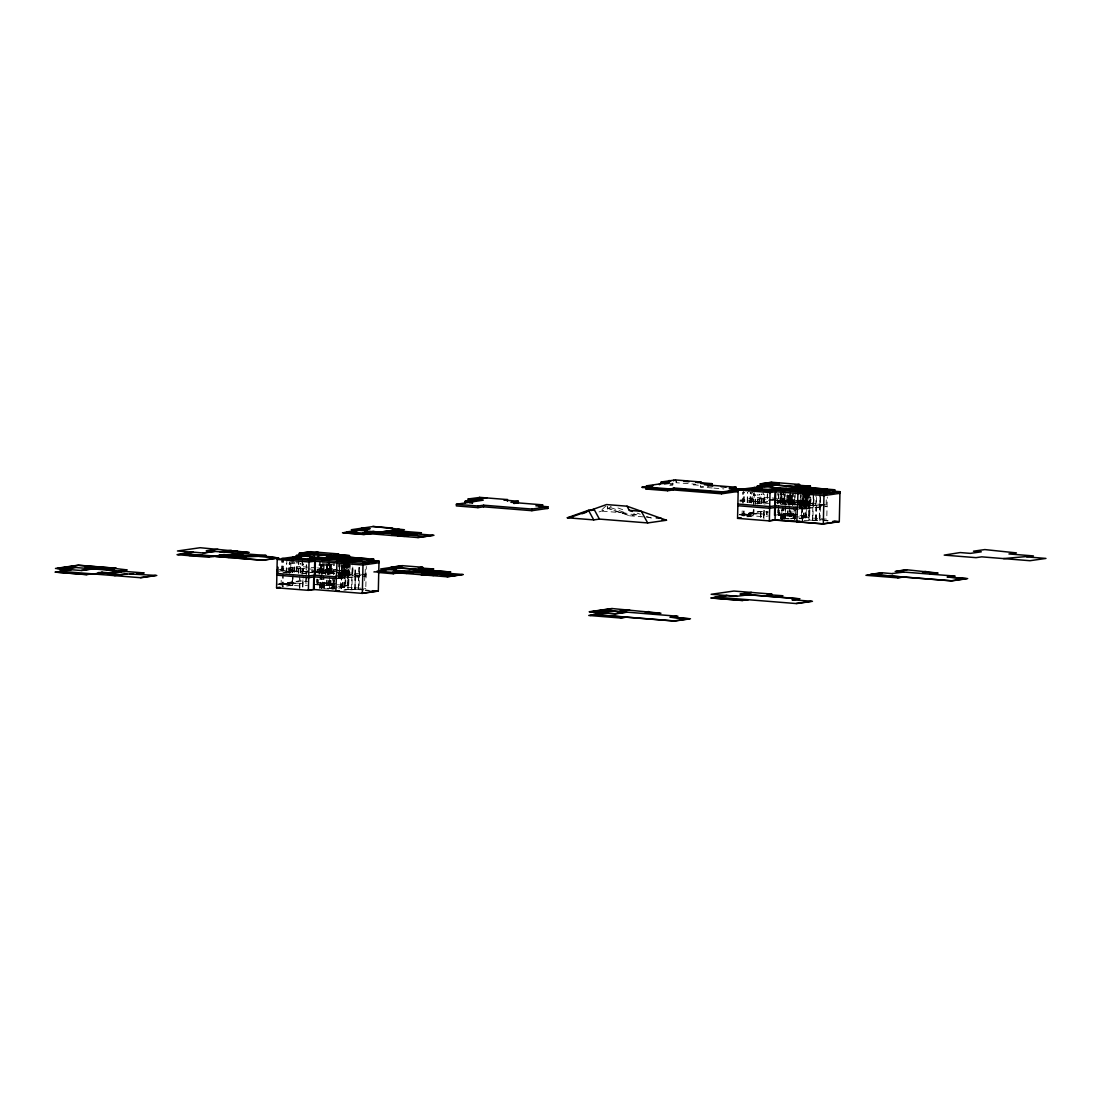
<?xml version="1.0" encoding="UTF-8"?>
<svg xmlns="http://www.w3.org/2000/svg" width="1101" height="1101" viewBox="0 0 1101 1101"><rect width="100%" height="100%" fill="white"/><g stroke="black" fill="none" stroke-linecap="round" stroke-linejoin="round"><path stroke-width="0.75" stroke-dasharray="5 3.75" d="M281.085 585.305L281.264 577.406M281.416 570.992L281.691 558.524M282.365 570.992L282.654 558.51M282.255 586.984L282.544 574.337M282.613 571.089L282.902 558.62M283.218 571.13L283.507 558.661M283.067 587.039L283.342 574.405M286.191 572.933L286.411 563.574M286.549 572.878L286.838 560.409M288.93 572.781L289.15 563.423M289.412 573.194L289.659 562.281M289.756 573.139L290.086 559.115M290.857 563.175L290.65 572.534L283.989 571.997M291.049 572.561L291.338 560.092M292.054 585.305L292.233 577.406M292.343 572.671L292.384 570.979L277.328 569.768M292.549 572.259L292.825 559.79M292.715 577.337L292.536 585.237L282.627 586.654M282.957 572.327L292.852 570.91L293.031 563.106M292.949 572.3L293.224 559.831M293.114 574.309L292.866 585.374L286.838 586.227M294.256 572.011L294.476 562.666M294.655 572.052L294.875 562.694M296.596 571.832L296.843 560.918M296.995 571.859L297.215 562.515M298.275 573.139L298.564 560.67M298.674 573.181L298.921 562.267M299.417 588.347L299.706 575.713M278.911 571.226L300.022 568.212L300.05 566.52L309.587 567.276M300.174 572.878L300.38 563.519M299.885 588.278L300.105 578.809M300.573 572.905L300.779 563.547M301.853 574.185L302.169 560.161M302.252 574.213L302.569 560.189M302.458 587.012L302.637 579.112M302.913 579.745L302.775 586.062L307.44 585.388M292.852 570.91L303.092 571.722L303.27 563.932M302.94 586.943L303.188 575.892M283.879 572.327L293.1 571.006L303.339 571.818L303.518 564.029M306.009 575.974L305.83 583.874L306.477 575.906M306.05 574.392L306.119 571.24L366.082 575.961L358.857 576.993M306.257 564.868L306.161 569.534L306.739 564.799M306.518 574.323L306.587 571.171M316.785 579.154L316.716 582.319L337.869 583.902M316.937 572.837L317.005 569.671M317.267 579.085L317.116 584.122L329.571 583.337L317.528 582.374M314.914 584.521L317.281 584.177L317.391 579.443M317.556 584.837L317.597 579.222M317.735 572.905L317.804 569.74L329.846 570.703M317.79 584.218L317.886 579.484M318.024 584.769L318.134 579.456M318.836 574.034L319.042 564.689M319.469 574.034L319.758 561.565M319.785 573.91L319.992 564.552M319.785 588.306L319.992 578.823M319.951 573.965L320.226 561.496M320.019 588.264L320.308 575.63M320.556 570.607L320.708 564.373M320.391 587.246L320.776 575.603M320.639 587.342L320.818 579.443M321.065 564.235L321.327 570.497L321.478 564.263M320.941 587.37L321.258 575.534M321.437 574.254L321.657 564.896M321.217 588.361L321.506 575.727M321.685 574.213L321.891 564.868M321.616 588.402L321.919 575.672M322.153 574.144L322.359 564.799M322.043 588.333L322.249 578.865M329.612 561.593L329.323 574.061L322.497 573.511L322.786 561.042M322.524 586.943L322.703 579.043M322.758 574.199L322.965 564.841M322.621 587.893L322.799 579.993M323.102 570.249L323.254 564.015M322.978 587.851L323.226 576.786M323.254 573.497L323.474 564.139M323.405 588.058L323.68 575.961M324.024 560.863L323.749 573.332L328.621 573.786L339.576 572.217M324.189 563.877L323.914 573.401L322.497 573.511M323.818 588.085L324.079 576.938M324.024 587.067L324.203 579.167M324.231 588.03L324.41 580.131M325.662 574.433L325.91 563.519M325.896 574.392L326.144 563.478M326.584 571.089L326.763 564.139M326.997 564.097L326.625 570.373M326.722 584.934L326.818 580.199M326.983 571.13L327.121 564.896M326.956 584.906L327.066 580.158M327.355 564.978L327.245 569.657L330.3 569.85L330.438 563.616M327.492 564.744L327.754 571.02M327.534 574.598L327.809 562.129M328.139 574.653L328.387 563.74M328.373 580.846L328.263 585.594L330.63 585.25L330.74 580.516M328.621 573.786L328.745 561.249M328.869 580.406L328.69 588.306L336.686 587.163M328.965 573.153L329.213 562.239M329.529 570.758L329.571 564.359M329.543 577.296L329.295 588.347L337.291 587.205M329.777 573.869L329.818 564.331M330.08 570.593L330.204 563.643M333.782 584.796L322.043 584.507L329.97 583.379L330.039 580.213M330.176 573.896L330.259 570.731L335.227 571.13M330.809 569.052L330.919 564.386M330.864 585.223L330.974 580.475M331.318 564.414L331.208 569.093L320.157 570.579M331.718 573.346L331.938 564.001M331.965 573.318L332.172 563.96M332.02 589.283L332.199 581.383M332.254 589.255L332.516 578.19M333.108 581.259L333.039 584.411L336.589 583.902L329.97 583.379M333.548 574.405L333.796 563.492M333.768 577.626L333.507 588.691L345.053 587.039L345.466 562.418M327.41 588.278L333.754 588.787L333.933 580.888M333.947 574.433L334.195 563.519M333.92 589.751L334.126 580.268M334.36 577.681L333.754 588.787M338.571 566.946L338.681 562.267M339.177 572.176L339.314 565.942M339.425 565.13L339.218 574.488L349.058 572.933M339.796 563.065L339.507 575.534L343.264 575.782M339.755 575.506L340.099 562.06M340.691 573.924L340.512 586.572L347.489 585.567L348.067 561.909M341.269 561.758L341.585 574.282M341.282 572.355L341.42 566.12M341.172 588.746L341.874 561.813M341.406 588.718L341.668 577.653L358.541 576.855L358.252 589.489L344.654 589.833M338.516 573.69L341.819 573.208L341.998 565.419M338.915 573.717L342.232 573.249L342.411 565.446M342.315 587.439L342.686 562.583M342.81 575.094L343.099 562.611M343.03 575.823L343.347 561.785M342.906 587.48L343.581 561.758M343.416 575.135L343.595 562.652M343.966 563.258L344.283 575.768M343.884 575.74L344.283 562.446M344.2 574.928L344.475 562.46M344.007 587.191L344.599 561.744M344.599 574.97L344.874 562.363M344.599 587.232L345.067 562.377M345.136 574.805L345.219 562.308M345.769 562.886L346.168 575.506L346.498 562.886M345.769 575.465L346.003 562.845M346.264 562.928L345.659 587.094L338.516 588.113M347.682 562.721L347.407 575.19L338.158 574.763M347.393 585.567L347.778 561.854M347.641 575.162L348.274 562.639M347.944 589.352L348.233 576.718M348.384 574.419L348.659 561.95M343.787 590.136L348.274 589.489L348.879 562.68M341.31 586.64L348.769 585.567L349.237 564.992M349.87 562.047L349.581 574.516L350.159 565.116M351.563 589.641L351.838 577.007M344.943 574.777L351.962 575.341L352.251 562.872M348.274 589.489L351.893 589.778L352.389 567.648M352.774 566.974L352.595 574.763L353.132 566.919M354.632 589.2L354.921 576.566M354.811 574.942L354.976 567.139M351.893 589.778L354.962 589.338L355.582 567.194M355.444 589.269L355.719 576.635M358.582 589.627L358.954 567.387M359.201 567.483L358.981 576.979L355.251 576.704M363.867 589.943L359.05 589.558L359.559 567.428M364.692 580.695L364.803 575.961M365.16 574.268L365.339 566.465M359.05 589.558L365.793 588.595L366.303 566.465M669.793 485.348L672.876 484.908L672.904 483.284M676.083 481.082L676.055 482.706L695.488 484.192M676.413 482.665L676.441 481.041M698.351 485.211L693.534 484.825L693.561 483.201M712.209 487.977L700.525 487.041L700.566 485.417M742.074 515.86L742.253 507.96M742.363 503.102L742.611 492.202M743.313 503.102L743.629 489.078M743.271 515.956L743.519 507.96M743.602 501.643L743.808 492.298M744.07 516.025L744.248 508.125M744.193 501.698L744.414 492.34M747.207 501.932L747.428 492.587M747.565 501.891L747.772 492.532M749.946 501.781L750.166 492.422M750.345 501.808L750.565 492.464M750.428 502.194L750.634 492.835M750.772 502.139L750.992 492.794M751.625 503.088L751.873 492.188M752.066 501.574L752.272 492.216M753.043 515.874L753.18 509.543M753.483 504.382L753.731 493.468M753.662 509.474L753.511 515.805L746.753 516.768M753.882 504.409L754.116 488.995M753.992 509.612L753.841 515.929L747.827 516.796M749.464 502.221L754.089 501.561L754.268 493.771M755.203 504.134L755.41 494.789M755.603 504.175L755.823 494.817M757.543 503.955L757.749 494.597M757.942 503.983L758.149 494.624M759.25 503.707L759.47 494.349M759.662 503.735L759.869 494.39M760.433 517.332L760.612 509.433M739.9 501.795L760.997 498.767L761.039 497.074L770.562 497.845M760.901 517.264L761.08 509.364M761.149 503.432L761.355 494.088M761.548 503.46L761.768 494.115M762.869 503.185L763.144 490.716M763.268 503.226L763.475 493.867M763.447 517.58L763.626 509.68M763.888 510.3L763.75 516.617L768.415 515.956M747.07 502.428L753.841 501.464L764.08 502.29L764.245 494.487M763.888 519.08L764.066 511.181M754.089 501.561L764.328 502.386L764.493 494.583M764.218 510.437L764.08 516.754L737.987 514.662M766.888 511.277L766.805 514.428L767.356 511.208M773.397 500.597L767.136 500.102L767.273 493.867M767.755 493.798L767.136 500.102M777.609 503.941L777.719 493.372M777.774 509.722L777.705 512.873L795.665 514.208M777.912 503.391L778.462 500.171L778.393 503.336M775.902 515.089L778.269 514.745L778.476 505.263M778.6 493.798L778.503 498.478L769.159 499.813M778.572 509.777L778.503 512.942L790.546 513.906L790.614 510.74M778.71 503.46L778.792 500.308L790.835 501.272M778.737 498.574L778.847 493.895M778.751 505.923L778.531 515.406L826.768 519.149L827.278 497.033M778.765 514.786L778.985 505.304M779.013 515.337L779.109 510.011M779.852 503.047L780.058 493.688M780.485 503.047L780.774 490.564M780.857 493.386L780.76 504.464L786.885 504.96L787.091 495.601M780.953 502.978L781.242 490.495M780.76 518.86L780.939 510.96M775.916 500.721L781.132 501.148L781.311 493.344M780.994 518.832L781.173 510.933M781.71 493.386L781.545 501.175L787.559 501.657L787.752 494.693M781.338 519.383L781.559 509.914M781.586 519.479L781.806 510.011M781.903 501.038L782.054 494.803M781.806 514.979L781.916 510.231M781.889 519.507L782.233 506.79M782.453 503.253L782.673 493.895M782.247 519.466L782.453 509.983M782.687 503.212L782.907 493.867M782.481 519.562L782.701 510.08M782.605 518.956L782.866 507.809M783.017 518.901L783.265 507.836M783.169 503.143L783.375 493.798M783.485 504.079L783.761 491.61M783.472 519.08L783.719 508.029M783.774 503.198L783.981 493.84M784.807 518.557L783.595 518.461L783.774 510.561M784.091 500.804L784.229 494.569M783.595 518.461L784.132 510.506M798.831 500.9L810.075 501.795L790.257 504.533L784.242 504.052L784.449 494.707M784.366 519.149L784.573 510.713M784.93 494.473L784.242 504.052M785.178 491.5L784.889 503.969L789.61 504.341L800.551 502.772M784.793 518.64L785.068 507.368M785.096 505.799L785.412 502.606L785.343 505.758M784.972 519.204L785.302 507.341M782.618 518.874L785.206 518.585L785.385 510.685M786.857 495.643L786.885 504.96M788.11 495.45L787.958 501.684L802.01 502.813M787.697 515.502L787.807 510.754M788.33 495.546L788.233 500.212L791.275 500.405L791.385 495.725M787.931 515.461L788.041 510.726M788.33 501.547L788.467 495.312M788.509 505.166L788.729 495.808M788.729 501.574L788.867 495.34M789.114 505.208L789.321 495.863M789.458 506.666L789.238 516.149L791.605 515.818L791.715 511.07M789.651 494.927L789.445 504.272L798.624 502.964M789.61 504.341L789.885 491.872M783.953 518.406L789.678 518.86L789.857 506.708M789.912 505.276L790.133 495.918M790.105 501.285L790.243 495.051M790.312 504.616L790.546 492.064M790.449 511.015L790.27 518.915L798.266 517.773M790.793 494.886L790.408 501.161M790.752 504.423L790.958 494.955M791.055 501.161L791.192 494.927M796.229 515.158L783.017 515.075L790.945 513.933L791.013 510.781M791.165 504.464L791.234 501.299L797.853 501.822L794.303 502.331L794.234 505.497M791.784 499.62L791.894 494.941M791.853 515.777L791.949 511.043M792.293 494.968L792.197 499.648L781.132 501.148M792.665 505.469L792.954 493M792.899 505.442L793.188 492.973M793.037 518.268L793.215 510.369M793.27 518.227L793.518 507.176M794.193 507.079L794.014 514.979L797.564 514.47L790.945 513.933M795.211 492.519L794.922 504.987L794.729 495.601M794.495 519.245L794.674 511.346M794.743 519.355L794.95 509.873M795.087 519.3L795.376 506.666M795.294 514.965L795.404 510.231M800.331 494.955L800.193 505.042L810.033 503.487M800.496 506.102L800.73 494.982M800.73 506.061L800.977 495.147M800.799 505.098L801.005 495.739M801.39 517.126L801.666 504.478M801.858 502.882L802.037 495.092M802.244 492.326L802.574 504.836M802.257 502.909L802.436 495.12M802.12 520.897L802.849 492.367M802.354 520.856L802.643 508.222L819.516 507.423L819.227 520.057L803.991 520.622M794.523 504.96L802.808 503.776L802.987 495.987M796.573 504.753L803.207 503.804L803.386 496.014M803.702 491.583L803.386 505.62L808.753 504.932M803.29 517.993L804.184 505.4M803.785 505.648L804.102 491.624M803.895 518.034L804.308 491.638M804.611 491.665L804.239 506.35L797.482 505.854M804.748 492.092L804.459 504.561L799.367 505.29M804.859 506.309L804.969 492.257M805.258 493.014L804.969 505.483L808.616 505.717L809.263 493.193M804.982 517.745L805.492 492.973M805.574 505.524L805.698 492.987M805.808 505.497L806.042 492.945M805.588 517.8L806.097 497.556M806.166 505.442L806.455 492.973M806.744 493.441L806.028 517.594L798.886 518.626M806.978 493.413L807.157 506.061L807.253 493.482M806.964 496.675L806.634 517.649L799.491 518.667M799.133 505.331L807.198 505.923L807.487 493.454M808.671 493.276L808.382 505.758L807.198 505.923M808.905 493.248L808.464 516.135L801.487 517.126L801.776 504.492L808.753 503.487M808.918 519.92L809.207 507.286M809.359 504.987L809.538 497.198M809.868 493.248L809.249 520.044L811.657 520.236M802.285 517.195L809.744 516.121L810.171 497.115M810.749 497.294L810.57 505.084L811.093 497.239M812.538 520.209L812.827 507.575M813.226 493.441L812.937 505.91L816.392 505.552M813.474 493.537L812.868 520.333L819.557 520.195L820.162 493.399M813.749 497.528L813.57 505.318L814.107 497.473M815.786 505.497L816.061 493.028M815.607 519.768L815.896 507.134M815.937 519.892L816.598 496.193M816.419 519.837L816.708 507.189M819.75 505.744L820.039 493.262M820.025 520.126L820.644 493.317M826.149 504.822L826.287 498.588M605.633 506.199L600.54 511.002L626.042 513.052L607.05 506.322L608.247 508.497L622.492 513.548L636.942 514.704L633.777 513.589M598.999 511.951L608.647 508.538L611.619 505.731M669.972 483.587L673.014 483.146M693.534 484.825L695.901 484.481M700.525 487.041L703.511 486.614M622.492 513.548L626.042 513.052M607.339 507.919L629.483 515.777L636.942 514.704M739.941 500.102L761.039 497.074M278.952 569.534L300.05 566.52M764.08 502.29L767.576 501.726M764.328 502.386L767.535 501.918M764.039 503.983L768.704 503.308M776.177 502.441L778.545 502.111M779.288 502.689L798.321 504.217M782.907 502.4L798.211 500.129M303.092 571.722L309.312 570.827M303.339 571.818L309.766 570.91M311.377 570.676L314.583 570.208M320.061 570.579L366.124 574.254L359.022 575.273L343.113 573.924M789.527 503.515L796.918 502.551M303.05 573.415L309.285 572.534M310.84 572.314L313.95 571.859M303.381 573.552L306.601 573.098M308.211 572.864L313.028 572.176M315.203 571.887L330.919 572.616M333.328 571.777L336.878 571.268M328.552 572.947L335.53 571.956M740.01 514.373L760.708 511.415L768.649 512.048M739.666 514.69L761.039 511.538L767.383 512.048M799.175 505.978L806.923 505.015M328.456 573.717L337.649 572.396M740.863 514.786L751.763 513.231M329.282 573.979L349.086 571.24L337.856 570.332M742.074 514.883L752.96 513.327M743.271 514.979L754.171 513.424M796.904 507.396L806.964 505.951M744.482 515.075L755.369 513.52M799.147 507.203L809.579 505.717M745.68 515.172L756.58 513.616M746.891 515.268L757.777 513.713M340.787 573.938L347.778 572.933M799.587 508.662L802.409 508.249M338.392 574.736L343.484 574.006M797.592 509.116L827.057 506.515L799.794 504.437M279.035 583.805L299.733 580.846L307.674 581.479M278.691 584.136L300.064 580.984L306.408 581.493M335.268 575.837L345.934 574.447M342.411 575.052L347.778 574.378M279.888 584.232L290.774 582.663M281.099 584.328L291.985 582.759M282.296 584.425L293.183 582.856M338.764 576.429L345.989 575.396M283.507 584.521L294.394 582.952M336.645 576.869L352.21 575.451M284.705 584.617L295.591 583.048M285.916 584.714L296.802 583.145M351.962 575.341L355.403 574.983M335.805 578.493L341.42 577.695M358.775 575.176L363.564 574.488M336.603 578.562L355.375 576.69M790.546 513.906L778.104 514.676M789.651 516.176L796.629 515.185M789.678 518.86L797.661 517.718M328.662 585.622L335.654 584.617L348.769 585.567M819.227 520.057L826.768 519.149M713.875 488.115L723.894 488.913M670.124 484.688L672.876 484.908M772.145 497.969L799.175 500.129M796.629 500.804L809.111 501.795M760.997 498.767L770.521 499.537M772.104 499.661L799.133 501.822M802.615 502.868L827.099 504.822L819.997 505.841L804.102 504.492M777.265 500.914L798.528 502.62M800.152 502.744L824.443 504.685M778.379 502.042L792.128 503.143M805.56 505.4L813.185 506.006M739.982 500.46L753.359 501.533L753.332 503.226L760.626 503.707M799.23 507.946L802.643 508.222M799.987 515.447L809.744 516.121M778.269 514.745L791.605 515.818M749.354 513.038L767.287 514.36M823.245 520.374L828.062 520.759M822.915 520.456L827.952 520.856M785.206 518.585L788.385 518.846M629.483 515.777L644.512 516.975M646.177 517.112L654.517 517.787M376.308 571.116L377.505 571.213L371.821 572.025L377.877 572.437M311.17 567.4L315.932 567.786M317.515 567.91L337.236 569.575L321.919 571.846L317.405 571.474M335.64 570.235L348.136 571.24M300.022 568.212L306.367 568.722M307.95 568.845L312.712 569.231M317.473 569.616L334.965 571.006M322.318 571.873L331.153 572.575M343.994 574.915L347.999 575.107M338.255 577.392L341.668 577.653M317.281 584.177L330.63 585.25M288.366 582.47L306.298 583.805M314.349 584.576L337.057 586.296M338.516 586.516L365.793 588.595M365.477 590.067L370.294 590.466M354.962 589.338L363.619 590.026M365.298 590.164L368.642 590.439M277.012 584.108L303.105 586.186M323.997 588.636L328.814 589.021M637.149 513.149L640.3 514.263M646.59 516.493L654.448 519.287M617.95 507.974L625.863 510.781"/><path stroke-width="1.5" d="M343.677 558.29L379.005 561.111L378.317 591.099L362.339 593.384L314.074 589.53L308.39 590.342L276.571 587.796L277.218 559.432L283.507 558.661M277.301 571.46L277.328 569.768M277.865 573.456L278.002 567.221M293.774 557.863L287.499 558.62L287.815 560.203M291.93 559.336L291.971 557.712L318.079 553.982M293.141 559.432L293.169 557.808M296.307 557.175L296.334 555.551L318.12 552.358M296.664 557.134L296.692 555.51L303.573 556.06M338.516 555.537L338.544 553.913L310.647 551.684L299.279 553.308L299.252 554.932L305.032 555.399M308.39 590.342L309.064 560.354L314.748 559.542L363.027 563.395L379.005 561.111M313.468 589.475L313.757 576.841M314.308 556.143L314.336 554.519L299.279 553.308M314.074 589.53L314.748 559.542M315.051 575.162L315.368 561.138M317.487 553.941L317.515 552.317M334.965 556.046L334.993 554.422L338.544 553.913M335.846 591.265L336.961 562.831M341.957 558.276L341.984 556.652L349.444 555.578L349.416 557.202L346.43 557.629M362.339 593.384L363.027 563.395M373.666 560.808L373.707 559.184L307.468 553.886M472.48 500.941L468.145 500.597L468.186 498.973L483.243 500.171L456.392 504.286L456.351 505.91L477.93 507.63L483.614 506.818L531.879 510.685L547.858 508.401L547.899 506.777L535.857 505.813L542.6 504.85L542.559 506.474L539.187 506.955M476.361 499.62L465.241 501.216L465.2 502.84L465.599 501.161L472.467 501.712L472.425 503.336M470.058 503.226L470.099 501.602M472.081 503.391L472.109 501.767L465.241 501.216M475.371 501.175L475.412 499.551L486.766 497.927M475.728 501.12L475.77 499.496L469.136 498.973M477.93 507.63L477.972 506.006L483.656 505.194L531.921 509.061L547.899 506.777M479.513 498.973L479.541 497.349L507.451 499.579L507.41 501.203M483.614 506.818L483.656 505.194M507.451 499.579L503.9 500.088L518.351 501.244L518.31 502.868L513.837 503.501M531.879 510.685L531.921 509.061M741.4 489.876L729.357 488.913L736.115 487.261L729.371 488.225L741.413 489.188L741.4 489.876L722.586 492.574L674.307 488.706L668.624 489.518L642.241 487.413L647.938 485.899L646.714 486.504M737.574 489.89L737.532 491.514L721.554 493.798L673.289 489.931L667.605 490.743L646.026 489.023L646.067 487.399M650.54 486.491L650.498 488.115L653.719 487.647M651.751 486.587L651.709 488.211L646.026 489.023M659.389 483.986L659.375 484.688L659.747 483.945M664.412 483.972L669.078 483.298L661.247 482.678L661.274 481.977L675.477 479.94L700.965 481.99L700.952 482.678M663.05 481.729L661.247 482.678M664.619 482.94L664.632 482.252M667.605 490.743L667.646 489.119M668.624 489.518L674.321 488.018L722.6 491.872L741.413 489.188M669.188 482.087L669.215 480.463M673.289 489.931L673.317 488.307M673.674 480.889L673.702 480.201M674.307 488.706L674.321 488.018M675.45 480.642L675.477 479.94M707.984 485.981L708.012 484.357M707.379 484.99L711.865 483.656L695.846 482.266M721.554 493.798L721.595 492.175M722.586 492.574L722.6 491.872M804.652 488.844L839.98 491.679L839.292 521.668L823.314 523.952L775.049 520.085L769.365 520.897L737.56 518.351L738.193 489.986L744.482 489.229M754.749 488.417L748.474 489.188L748.79 490.757M752.919 489.904L752.946 488.28L775.916 485.128L797.496 486.848M754.116 490L754.157 488.376M757.282 487.743L757.323 486.119L779.095 482.926M757.639 487.688L757.667 486.064M799.491 486.105L799.519 484.481L771.622 482.238L760.268 483.876L760.227 485.486L766.007 485.954M769.365 520.897L770.053 490.908L775.723 490.096L824.002 493.964L839.98 491.679M774.553 515.296L774.732 507.396M774.774 505.703L775.049 493.234M775.049 520.085L775.723 490.096M778.462 484.495L778.503 482.871M778.82 484.44L778.847 482.816L767.493 484.454M795.94 486.614L795.968 484.99L799.519 484.481M796.821 521.833L797.95 493.399M802.932 488.83L802.973 487.206L810.432 486.147L810.391 487.771L807.405 488.197M823.314 523.952L824.002 493.964M827.897 492.34L827.938 490.716L834.682 489.752L834.641 491.376M599.412 519.08L593.728 519.892L567.332 517.773L588.485 510.286L594.155 509.474L599.412 519.08L647.677 522.934L666.49 520.25L627.019 506.199L606.541 504.561L571.804 516.864L573.015 516.961M582.071 513.754L586.613 512.144M591.141 510.534L594.155 509.474M468.186 498.973L479.788 497.446M518.351 501.244L510.892 502.304L542.6 504.85M57.156 568.474L78.529 565.322L95.195 566.657M58.367 568.57L69.253 567.015M59.564 568.666L70.45 567.111M667.591 481.77L670.633 481.33M60.775 568.763L71.661 567.208M61.973 568.859L72.859 567.304M63.184 568.956L74.07 567.4M64.381 569.052L75.267 567.497M646.727 485.802L669.091 482.61L661.274 481.977M649.879 486.05L653.044 485.596M642.241 487.413L646.493 486.793M70.533 569.657L59.523 571.226L140.818 577.736L156.796 575.451L130.028 573.993M60.803 571.226L71.331 569.712M193.226 552.22L177.027 554.67L208.832 557.216M61.532 571.391L55.05 572.135L86.869 574.681M177.977 554.67L183.303 553.899L194.34 554.78M84.777 568.157L95.993 566.726L108.036 567.689M217.888 549.22L206.272 550.748L241.16 553.459M369.317 528.686L346.939 531.879L369.482 533.613L380.492 532.031M359.146 530.269L370.266 528.686L361.486 528.053M81.24 570.401L92.126 568.845M203.217 552.936L214.103 551.381M348.756 532.031L343.429 532.788L363.798 534.425L369.124 533.655M92.814 568.928L81.57 570.538L55.477 568.446L78.199 565.198L116.334 568.254L112.784 568.763M93.103 568.818L109.109 569.602M215.067 551.367L203.465 553.032L192.978 552.11L181.5 553.762L182.697 553.858M697.415 482.486L700.965 481.99M351.412 532.168L358.912 530.31L367.073 530.902L365.738 531.012M189.014 555.551L201.978 555.399M365.945 530.875L364.596 530.971L373.253 531.618M219.828 551.835L231.334 550.294M230.178 551.092L227.37 550.872M196.652 556.156L202.378 555.427L213.911 556.349M226.696 552.303L237.348 550.775M372.358 531.535L380.726 532.003L398.947 529.388M362.958 533.09L373.968 531.508M106.742 569.933L114.119 568.969M363.358 533.118L374.368 531.549M711.865 483.656L704.406 484.715L736.115 487.261M101.443 572.19L113.238 573.222M214.268 556.005L182.463 553.762M220.062 555.179L218.948 555.248L222.278 555.358M224.026 554.615L222.622 554.725L229.448 555.276M377.574 532.54L399.346 529.43M92.539 573.869L86.731 574.571L56.33 572.135M102.696 572.369L98.25 572.658L101.87 572.947L99.737 573.249M208.584 557.12L214.516 556.404L262.781 560.271L278.759 557.973L259.492 556.432L266.236 555.468L241.394 553.555M216.47 556.184L212.961 556.198M221.562 555.455L214.103 555.95M93.915 573.882L102.462 572.988L119.844 574.639L133.441 573.69M222.87 555.399L215.768 556.418L227.618 557.367L234.719 556.349M94.521 573.924L99.076 573.277M239.289 553.39L228.581 554.932L223.861 554.546M228.747 554.987L239.701 553.431M118.977 570.924L125.968 569.919M376.707 534.191L384.153 533.118M108.173 572.726L120.972 571.97M119.789 570.979L127.234 569.919L108.435 567.717L95.594 568.46M377.299 534.233L384.758 533.173M108.779 572.781L116.761 571.639M389.19 532.912L401.425 531.26M112.99 573.112L125.129 571.515M393.442 533.201L411.609 534.659M398.534 532.471L433.973 535.292L417.995 537.577L369.73 533.71M394.64 533.297L399.897 532.636M235.325 556.404L228.224 557.423C244.766 558.069 261.185 554.271 277.81 557.987L262.533 560.161L236.646 558.097M235.559 556.363L243.61 555.221M113.031 574.103L114.449 573.896L100.095 572.74M401.37 533.834L406.214 533.145M391.557 535.375L395.507 534.907M401.769 533.875L406.627 533.173M113.995 575.479L119.61 574.681M114.793 575.548L126.753 573.841M397.75 535.031L402.058 534.508L377.34 532.581L364.046 534.522L342.466 532.801L355.678 531.549M397.571 535.857L401.535 535.389M408.788 534.439L413.646 533.737M413.99 533.71L420.499 532.788M771.87 482.348L761.218 483.862L767.851 484.399M409.2 534.467L414.045 533.765M414.705 533.751L421.449 532.774L396.966 530.82M136.717 573.841L142.992 572.947M265.286 555.468C250.188 556.225 235.05 555.991 219.897 555.11M137.529 573.91L144.272 572.947L66.844 566.822M404.975 535.609L416.852 533.999M403.599 536.338L407.15 535.829M403.998 536.38L407.783 535.829L395.342 534.838M310.895 551.78L300.243 553.308L306.862 553.831M747.496 489.463L742.68 489.078L754.405 487.537L760.832 488.046M757.419 488.555L762.319 487.936L754.157 487.44M417.747 537.481L433.01 535.292M140.488 577.598L155.516 575.451M306.505 553.886L317.872 552.262L317.831 553.886L312.973 554.587M772.448 487.303L770.604 487.358L779.26 488.004M772.145 487.426L773.081 487.303L764.92 486.697M798.569 484.481L795.018 484.99L810.432 486.147M567.332 517.773L570.18 517.374M778.366 487.936L779.467 487.867M768.966 489.477L780.375 487.936M286.508 558.909L281.691 558.524L293.43 556.968L301.454 557.615M296.444 557.987L301.344 557.381L293.183 556.872M775.132 490.055L769.805 490.812L749.423 489.188M311.473 556.734L309.615 556.803L318.285 557.436M311.156 556.872L312.106 556.734L303.945 556.129M809.469 486.147L790.573 488.94M337.594 553.913L334.043 554.422L348.494 555.578L329.199 558.345L334.621 558.771L346.457 557.078L365.518 558.606M326.268 555.73L331.126 555.028M327.809 555.592L331.525 555.055M782.715 490.578L790.16 489.505L783.334 488.968M317.377 557.367L318.492 557.299M783.306 490.619L790.766 489.56L807.418 490.895M307.977 558.923L319.4 557.367M327.176 556.308L334.69 555.95M795.197 489.312L807.033 487.619M331.36 556.514L334.401 556.088M799.45 489.587L817.616 491.046M800.647 489.684L805.615 488.982M308.817 560.258L314.143 559.487M337.278 556.266L314.501 559.446L291.971 557.712M801.046 489.725L805.904 489.023M329.598 558.372L341.448 556.679L346.044 557.051L334.222 558.744M797.564 491.762L808.065 490.895L783.582 488.927M807.377 490.234L812.621 489.56M321.726 560.024L329.185 558.95M797.964 491.803L807.129 491.734M322.332 560.065L329.791 559.005M803.579 492.243L813.322 492.285M338.461 559.033L356.628 560.492M814.795 490.826L827.457 489.174M339.672 559.129L344.641 558.413M340.071 559.157L344.93 558.468M822.86 490.385L810.983 491.996L804.157 491.445M809.607 492.725L813.79 492.216L811.382 492.023M336.576 561.207L347.09 560.326L322.359 558.4M346.388 559.666L351.646 559.005M336.989 561.235L346.154 561.18M342.604 561.689L352.334 561.73M353.82 560.258L366.482 558.606M361.885 559.831L350.008 561.441L343.182 560.891M823.754 493.867L839.017 491.679M348.618 562.171L352.815 561.661L350.407 561.469M366.95 560.148L373.707 559.184M839.939 493.303L823.961 495.588L775.696 491.72L770.012 492.532L738.193 489.986M362.78 563.299L378.042 561.125M378.964 562.735L362.986 565.019L314.707 561.166L309.037 561.978L277.218 559.432M797.619 507.423L775.379 505.758L769.695 506.57L737.876 504.024M797.592 509.116L775.338 507.451L769.654 508.263L737.849 505.717M402.457 565.763L380.671 568.969L387.552 569.506M737.56 518.351L740.395 517.952M738.826 518.351L741.441 517.979M336.645 576.869L314.391 575.19L308.72 576.002L276.901 573.456M377.904 570.896L399.278 567.965L420.857 569.699M380.767 571.405L385.68 570.786L381.524 570.511M336.603 578.562L314.363 576.883L308.679 577.695L276.86 575.149M395.796 570.139L393.952 570.208L402.622 570.855M395.493 570.277L396.443 570.139L388.268 569.547M276.571 587.796L279.42 587.384M277.851 587.783L280.452 587.411M421.917 567.332L418.366 567.841L433.78 568.983L426.321 570.057M419.33 567.827L422.88 567.318L402.209 565.666L390.841 567.29L398.672 567.923M401.714 570.772L402.828 570.703M392.314 572.327L403.723 570.786M393.153 573.662L421.6 569.671M432.817 568.997L413.536 571.749L418.944 572.19M769.241 520.787L774.443 520.044M413.935 571.777L425.77 570.084L430.381 570.456M406.063 573.428L414.114 572.41M418.545 572.148L430.78 570.497L449.855 572.025M422.798 572.437L440.964 573.896L445.809 573.194M428 571.694L463.328 574.529L447.35 576.814L399.085 572.947M424.009 572.534L428.977 571.832M424.408 572.575L429.252 571.873M308.266 590.219L312.161 589.668M420.912 574.612L430.78 573.745M430.725 573.07L435.982 572.41M421.311 574.639L430.491 574.584M428.812 574.116L431.413 573.731L406.696 571.818M799.312 521.296L777.031 520.14M800.289 521.337L797.303 521.764L822.984 523.815L838.026 521.668L832.989 521.268M426.94 575.094L436.67 575.135M438.157 573.676L450.804 572.011L391.805 567.29M435.404 574.694L427.505 574.295L440.73 573.924M446.222 573.236L438.762 574.295L454.919 575.589M432.954 575.575L438.404 574.35L454.562 575.644M335.516 591.141L338.324 590.728M336.314 591.196L339.314 590.769M447.102 576.704L462.379 574.529M362.009 593.26L377.037 591.099L372 590.7M590.865 611.798L612.239 608.647M592.063 611.895L602.949 610.339M593.274 611.991L604.16 610.436M594.471 612.087L605.357 610.532M595.682 612.184L606.568 610.628M596.88 612.28L607.766 610.725M598.091 612.376L608.977 610.821M882.218 572.878L865.937 575.3L897.742 577.846L903.426 577.034L951.704 580.888L967.683 578.603L948.401 577.062L955.159 576.098L895.182 571.378L906.55 569.754L938.121 573.07L930.662 574.144M867.216 575.286L872.419 574.543L902.82 576.979L897.618 577.722M896.462 571.378L906.88 569.891M590.026 615.459L595.242 614.716L625.643 617.138L620.441 617.895L626.249 617.193L674.514 621.06L690.492 618.776L671.225 617.221L677.968 616.257L619.285 611.537L629.703 610.05M628.891 609.982L618.487 611.468L601.82 610.147M717.205 597.237L712.003 597.981L742.487 600.43L748.322 599.728M751.336 592.448L739.982 594.072L747.813 594.691M751.666 592.572L741.262 594.072L774.65 596.77L781.641 595.765M892.127 573.566L903.701 572.093M626.524 612.252L615.28 613.863L605.041 613.037L588.76 615.459L621.473 618.074M1003.479 558.592L1033.426 555.922L1008.943 553.954L1016.402 552.895L984.831 549.578L973.463 551.202L981.294 551.821L970.408 553.376L960.168 552.564L944.204 555.11L976.023 557.656L981.707 556.845L1029.972 560.712L1045.95 558.427L1026.682 556.886M925.941 571.405L922.39 571.914L936.841 573.07L929.863 574.075M648.764 611.578L645.214 612.087L659.664 613.243L652.687 614.234M770.741 594.1L767.191 594.609L782.921 595.765L775.462 596.825L799.945 598.793L793.202 599.756M768.47 594.609L772.021 594.1L733.885 591.044L711.163 594.292L726.206 595.503M653.485 614.303L660.944 613.229L611.908 608.523L589.186 611.771L604.243 612.968L593.233 614.551L594.43 614.647M953.879 576.098L947.135 577.075L966.403 578.617L951.374 580.764L870.409 574.392L881.887 572.74L892.457 573.69M676.702 616.271L669.945 617.234L689.212 618.776L674.184 620.923L594.512 614.551M796.161 603.458L811.189 601.297M768.443 484.44L834.682 489.752M760.268 483.876L775.324 485.073M826.493 489.174L807.432 487.647L795.596 489.339L790.174 488.899L802.065 487.137L797.908 486.876L775.476 490L752.946 488.28M757.323 486.119L764.548 486.614M779.302 487.798L786.733 488.39M815.249 491.39L831.558 492.753M815.057 491.5L831.214 492.794M683.955 481.316L689.047 481.729M805.216 491.294L812.29 491.803M700.608 483.449L711.852 484.344M707.723 485.679L712.732 486.078M721.086 486.752L726.082 487.151M732.771 487.688L736.101 487.949M748.474 489.188L770.053 490.908M728.504 490.785L737.532 491.514M642.255 486.711L668.651 488.83M834.475 521.282L839.292 521.668M773.287 519.837L776.425 520.085M627.019 506.199L629.29 510.355L641.332 511.318L647.677 522.934M544.844 508.153L547.858 508.401M656.196 517.91L661.206 518.31M661.976 519.878L666.49 520.25M456.392 504.286L477.972 506.006M372.854 526.429L404.425 529.746L384.166 532.512L389.589 532.953M392.562 528.095L373.088 526.526L351.315 529.732L358.183 530.283M396.415 530.847L401.025 531.219M409.049 535.114L425.564 536.352M399.223 534.907L406.283 535.416M334.993 554.422L349.444 555.578M314.941 553.652L335.323 555.289M314.941 554.56L341.448 556.679M318.327 557.23L325.758 557.835M296.334 555.551L303.215 556.101M234.21 551.326L248.262 552.441M354.068 560.946L370.583 562.184M344.241 560.739L351.302 561.249M223.93 551.353L230.192 551.807M241.945 554.422L234.059 555.647M287.499 558.62L309.064 560.354M421.256 569.726L425.77 570.084M245.055 555.991L254.923 556.143L238.518 555.95M244.119 556.129L248.124 556.322M192.51 552.179L177.454 550.982L200.176 547.72L249.211 552.441L229.407 555.193L223.379 554.711M242.936 556.294L246.349 556.569M238.284 555.977L246.294 556.707M235.256 556.28L243.39 556.996M737.243 596.384L727.018 595.572L710.723 597.994L742.611 600.54M402.663 570.648L410.081 571.24M378.111 571.268L398.837 572.85M377.877 572.437L393.401 573.759M100.508 568.859L109.343 569.561M373.5 590.714L378.317 591.099M600.54 610.147L625.836 612.17L614.95 613.725L589.654 611.702M629.29 510.355L632.442 511.47M588.485 510.286L593.728 519.892M726.688 595.435L715.21 597.072L796.491 603.582L812.469 601.297L791.922 599.756L798.665 598.793L748.487 594.774L736.913 596.26L726.688 595.435"/></g></svg>
